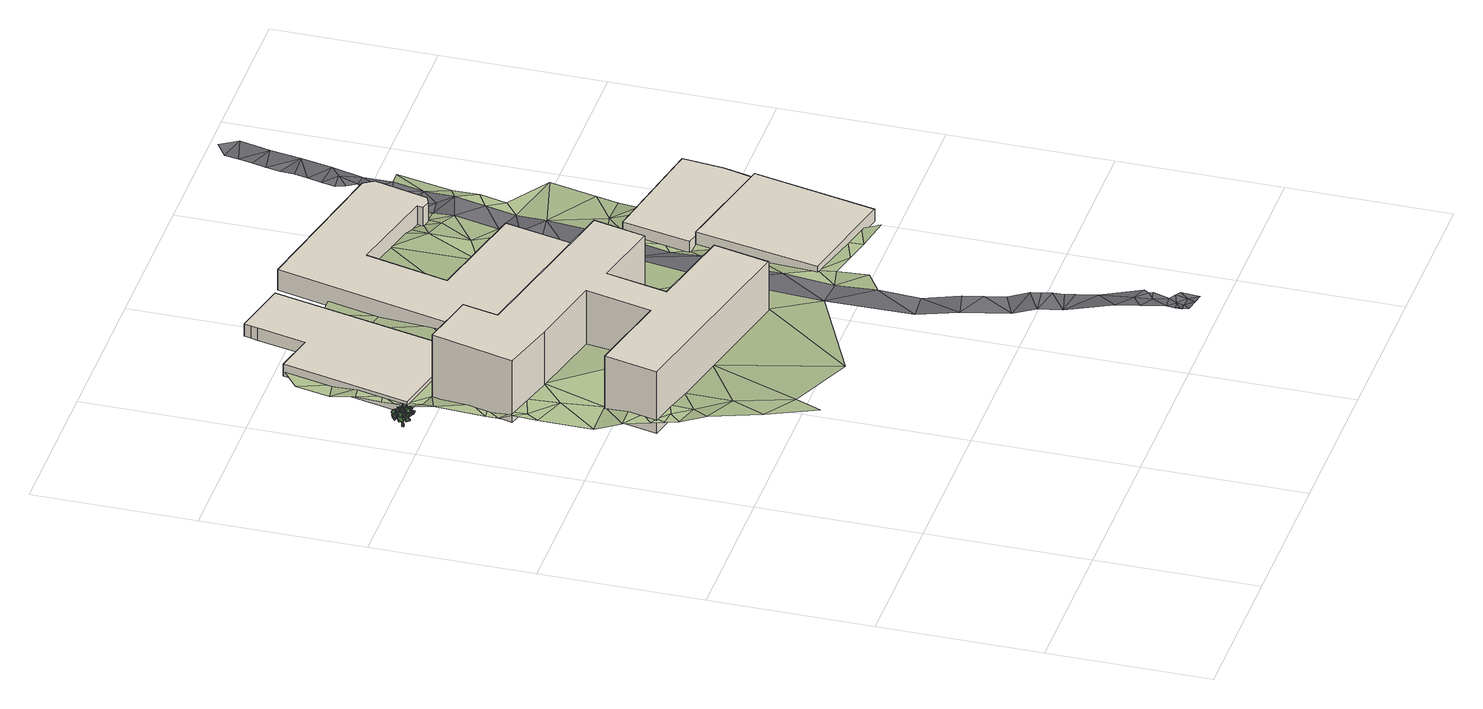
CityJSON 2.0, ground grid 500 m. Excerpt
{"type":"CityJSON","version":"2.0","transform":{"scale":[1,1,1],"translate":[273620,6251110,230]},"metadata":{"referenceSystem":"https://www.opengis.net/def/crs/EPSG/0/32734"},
"CityObjects":{
"tree1":{"type":"SolitaryVegetationObject","attributes":{"height":2.3,"width":0.2,"group":"standard","type":"broadleaf","footprint":[263563.95,6242766.49],"ground_height":16.67},"geometry":[{"type":"MultiSurface","lod":"2","boundaries":[[[0,1,2]],[[3,4,5]],[[0,6,7]],[[8,9,6]],[[9,10,11]],[[3,12,13]],[[2,8,0]],[[14,15,8]],[[15,16,10]],[[17,18,19]],[[2,20,14]],[[20,21,14]],[[22,16,21]],[[23,24,25]],[[7,20,1]],[[22,26,9]],[[9,23,22]],[[11,27,23]],[[28,29,30]],[[25,31,32]],[[33,34,35]],[[5,36,37]],[[38,39,40]],[[34,41,35]],[[28,38,34]],[[31,41,29]],[[39,42,43]],[[41,44,29]],[[29,39,30]],[[41,40,45]],[[40,42,45]],[[39,46,40]],[[47,48,49]],[[11,47,50]],[[11,12,3]],[[10,13,47]],[[51,52,53]],[[50,49,54]],[[12,54,51]],[[12,48,13]],[[55,56,57]],[[51,58,48]],[[48,55,49]],[[54,55,52]],[[52,56,53]],[[53,56,58]],[[59,60,61]],[[19,62,63]],[[64,62,59]],[[17,59,65]],[[10,17,32]],[[10,63,64]],[[16,19,63]],[[32,19,25]],[[61,66,67]],[[65,68,18]],[[18,60,62]],[[65,61,69]],[[67,70,71]],[[69,72,68]],[[60,72,66]],[[61,73,69]],[[70,74,71]],[[73,75,72]],[[72,70,66]],[[73,71,74]],[[76,77,78]],[[22,78,77]],[[9,76,6]],[[20,76,78]],[[79,80,81]],[[33,82,83]],[[33,28,34]],[[84,32,31]],[[33,36,85]],[[83,79,81]],[[27,37,79]],[[79,86,87]],[[81,88,36]],[[37,88,86]],[[88,89,86]],[[80,90,91]],[[87,89,90]],[[83,24,27]],[[83,82,24]],[[82,25,24]],[[5,84,85]],[[5,4,84]],[[4,32,84]],[[0,7,1]],[[0,8,6]],[[8,15,9]],[[9,15,10]],[[13,32,4]],[[4,3,13]],[[2,14,8]],[[14,21,15]],[[15,21,16]],[[17,65,18]],[[2,1,20]],[[20,22,21]],[[22,23,16]],[[25,16,23]],[[23,27,24]],[[7,6,20]],[[22,77,26]],[[9,11,23]],[[11,3,27]],[[28,31,29]],[[25,35,31]],[[35,25,82]],[[82,33,35]],[[37,3,5]],[[5,85,36]],[[38,30,39]],[[34,38,41]],[[28,30,38]],[[31,35,41]],[[39,44,42]],[[41,45,44]],[[29,44,39]],[[41,38,40]],[[46,43,42]],[[40,46,42]],[[39,43,46]],[[44,45,42]],[[47,13,48]],[[11,10,47]],[[11,50,12]],[[10,32,13]],[[51,54,52]],[[50,47,49]],[[12,50,54]],[[12,51,48]],[[55,58,56]],[[51,53,58]],[[48,58,55]],[[54,49,55]],[[52,55,57]],[[52,57,56]],[[59,62,60]],[[19,18,62]],[[64,63,62]],[[17,64,59]],[[10,64,17]],[[10,16,63]],[[16,25,19]],[[32,17,19]],[[61,60,66]],[[65,69,68]],[[18,68,60]],[[65,59,61]],[[67,66,70]],[[69,73,72]],[[60,68,72]],[[61,67,73]],[[70,75,74]],[[73,74,75]],[[72,75,70]],[[73,67,71]],[[76,26,77]],[[22,20,78]],[[9,26,76]],[[20,6,76]],[[79,87,80]],[[33,85,28]],[[28,85,31]],[[85,84,31]],[[33,81,36]],[[81,33,83]],[[83,27,79]],[[27,3,37]],[[88,80,91]],[[79,37,86]],[[81,80,88]],[[37,36,88]],[[90,89,91]],[[88,91,89]],[[80,87,90]],[[87,86,89]],[[92,93,94]],[[95,96,97]],[[98,99,100]],[[92,94,100]],[[101,102,103]],[[104,105,106]],[[107,108,109]],[[101,103,109]],[[110,111,112]],[[113,114,115]],[[116,117,118]],[[110,112,118]],[[119,120,121]],[[122,123,124]],[[125,126,127]],[[119,121,127]],[[128,129,130]],[[131,132,133]],[[134,135,136]],[[128,130,136]],[[137,138,139]],[[140,141,142]],[[143,144,145]],[[137,139,145]],[[146,147,148]],[[149,150,151]],[[152,153,154]],[[146,148,154]],[[155,156,157]],[[158,159,160]],[[161,162,163]],[[155,157,163]],[[164,165,166]],[[167,168,169]],[[170,171,172]],[[164,166,172]],[[173,174,175]],[[176,177,178]],[[179,180,181]],[[173,175,181]],[[182,183,184]],[[185,186,187]],[[188,189,190]],[[182,184,190]],[[191,192,193]],[[194,195,196]],[[197,198,199]],[[191,193,199]],[[200,201,202]],[[203,204,205]],[[206,207,208]],[[200,202,208]],[[209,210,211]],[[212,213,214]],[[215,216,217]],[[209,211,217]],[[218,219,220]],[[221,222,223]],[[224,225,226]],[[218,220,226]],[[227,228,229]],[[230,231,232]],[[233,234,235]],[[227,229,235]],[[236,237,238]],[[239,240,241]],[[242,243,244]],[[236,238,244]],[[245,246,247]],[[248,249,250]],[[251,252,253]],[[245,247,253]],[[254,255,256]],[[257,258,259]],[[260,261,262]],[[254,256,262]],[[263,264,265]],[[266,267,268]],[[269,270,271]],[[263,265,271]],[[272,273,274]],[[275,276,277]],[[278,279,280]],[[272,274,280]],[[281,282,283]],[[284,285,286]],[[287,288,289]],[[281,283,289]],[[290,291,292]],[[293,294,295]],[[296,297,298]],[[290,292,298]],[[299,300,301]],[[302,303,304]],[[305,306,307]],[[299,301,307]],[[308,309,310]],[[311,312,313]],[[314,315,316]],[[308,310,316]],[[317,318,319]],[[320,321,322]],[[323,324,325]],[[317,319,325]],[[326,327,328]],[[329,330,331]],[[332,333,334]],[[326,328,334]],[[335,336,337]],[[338,339,340]],[[341,342,343]],[[335,337,343]],[[344,345,346]],[[347,348,349]],[[350,351,352]],[[344,346,352]],[[353,354,355]],[[356,357,358]],[[359,360,361]],[[353,355,361]],[[362,363,364]],[[365,366,367]],[[368,369,370]],[[362,364,370]],[[371,372,373]],[[374,375,376]],[[377,378,379]],[[371,373,379]],[[380,381,382]],[[383,384,385]],[[386,387,388]],[[380,382,388]],[[389,390,391]],[[392,393,394]],[[395,396,397]],[[389,391,397]],[[398,399,400]],[[401,402,403]],[[404,405,406]],[[398,400,406]],[[407,408,409]],[[410,411,412]],[[413,414,415]],[[407,409,415]],[[415,412,413]],[[415,409,412]],[[409,410,412]],[[415,408,407]],[[415,414,408]],[[414,416,408]],[[412,414,413]],[[412,411,414]],[[411,416,414]],[[409,411,410]],[[409,408,411]],[[408,416,411]],[[406,403,404]],[[406,400,403]],[[400,401,403]],[[406,399,398]],[[406,405,399]],[[405,417,399]],[[403,405,404]],[[403,402,405]],[[402,417,405]],[[400,402,401]],[[400,399,402]],[[399,417,402]],[[397,394,395]],[[397,391,394]],[[391,392,394]],[[397,390,389]],[[397,396,390]],[[396,418,390]],[[394,396,395]],[[394,393,396]],[[393,418,396]],[[391,393,392]],[[391,390,393]],[[390,418,393]],[[388,385,386]],[[388,382,385]],[[382,383,385]],[[388,381,380]],[[388,387,381]],[[387,419,381]],[[385,387,386]],[[385,384,387]],[[384,419,387]],[[382,384,383]],[[382,381,384]],[[381,419,384]],[[379,376,377]],[[379,373,376]],[[373,374,376]],[[379,372,371]],[[379,378,372]],[[378,420,372]],[[376,378,377]],[[376,375,378]],[[375,420,378]],[[373,375,374]],[[373,372,375]],[[372,420,375]],[[370,367,368]],[[370,364,367]],[[364,365,367]],[[370,363,362]],[[370,369,363]],[[369,421,363]],[[367,369,368]],[[367,366,369]],[[366,421,369]],[[364,366,365]],[[364,363,366]],[[363,421,366]],[[361,358,359]],[[361,355,358]],[[355,356,358]],[[361,354,353]],[[361,360,354]],[[360,422,354]],[[358,360,359]],[[358,357,360]],[[357,422,360]],[[355,357,356]],[[355,354,357]],[[354,422,357]],[[352,349,350]],[[352,346,349]],[[346,347,349]],[[352,345,344]],[[352,351,345]],[[351,423,345]],[[349,351,350]],[[349,348,351]],[[348,423,351]],[[346,348,347]],[[346,345,348]],[[345,423,348]],[[343,340,341]],[[343,337,340]],[[337,338,340]],[[343,336,335]],[[343,342,336]],[[342,424,336]],[[340,342,341]],[[340,339,342]],[[339,424,342]],[[337,339,338]],[[337,336,339]],[[336,424,339]],[[334,331,332]],[[334,328,331]],[[328,329,331]],[[334,327,326]],[[334,333,327]],[[333,425,327]],[[331,333,332]],[[331,330,333]],[[330,425,333]],[[328,330,329]],[[328,327,330]],[[327,425,330]],[[325,322,323]],[[325,319,322]],[[319,320,322]],[[325,318,317]],[[325,324,318]],[[324,426,318]],[[322,324,323]],[[322,321,324]],[[321,426,324]],[[319,321,320]],[[319,318,321]],[[318,426,321]],[[316,313,314]],[[316,310,313]],[[310,311,313]],[[316,309,308]],[[316,315,309]],[[315,427,309]],[[313,315,314]],[[313,312,315]],[[312,427,315]],[[310,312,311]],[[310,309,312]],[[309,427,312]],[[307,304,305]],[[307,301,304]],[[301,302,304]],[[307,300,299]],[[307,306,300]],[[306,428,300]],[[304,306,305]],[[304,303,306]],[[303,428,306]],[[301,303,302]],[[301,300,303]],[[300,428,303]],[[298,295,296]],[[298,292,295]],[[292,293,295]],[[298,291,290]],[[298,297,291]],[[297,429,291]],[[295,297,296]],[[295,294,297]],[[294,429,297]],[[292,294,293]],[[292,291,294]],[[291,429,294]],[[289,286,287]],[[289,283,286]],[[283,284,286]],[[289,282,281]],[[289,288,282]],[[288,430,282]],[[286,288,287]],[[286,285,288]],[[285,430,288]],[[283,285,284]],[[283,282,285]],[[282,430,285]],[[280,277,278]],[[280,274,277]],[[274,275,277]],[[280,273,272]],[[280,279,273]],[[279,431,273]],[[277,279,278]],[[277,276,279]],[[276,431,279]],[[274,276,275]],[[274,273,276]],[[273,431,276]],[[271,268,269]],[[271,265,268]],[[265,266,268]],[[271,264,263]],[[271,270,264]],[[270,432,264]],[[268,270,269]],[[268,267,270]],[[267,432,270]],[[265,267,266]],[[265,264,267]],[[264,432,267]],[[262,259,260]],[[262,256,259]],[[256,257,259]],[[262,255,254]],[[262,261,255]],[[261,433,255]],[[259,261,260]],[[259,258,261]],[[258,433,261]],[[256,258,257]],[[256,255,258]],[[255,433,258]],[[253,250,251]],[[253,247,250]],[[247,248,250]],[[253,246,245]],[[253,252,246]],[[252,434,246]],[[250,252,251]],[[250,249,252]],[[249,434,252]],[[247,249,248]],[[247,246,249]],[[246,434,249]],[[244,241,242]],[[244,238,241]],[[238,239,241]],[[244,237,236]],[[244,243,237]],[[243,435,237]],[[241,243,242]],[[241,240,243]],[[240,435,243]],[[238,240,239]],[[238,237,240]],[[237,435,240]],[[235,232,233]],[[235,229,232]],[[229,230,232]],[[235,228,227]],[[235,234,228]],[[234,436,228]],[[232,234,233]],[[232,231,234]],[[231,436,234]],[[229,231,230]],[[229,228,231]],[[228,436,231]],[[226,223,224]],[[226,220,223]],[[220,221,223]],[[226,219,218]],[[226,225,219]],[[225,437,219]],[[223,225,224]],[[223,222,225]],[[222,437,225]],[[220,222,221]],[[220,219,222]],[[219,437,222]],[[217,214,215]],[[217,211,214]],[[211,212,214]],[[217,210,209]],[[217,216,210]],[[216,438,210]],[[214,216,215]],[[214,213,216]],[[213,438,216]],[[211,213,212]],[[211,210,213]],[[210,438,213]],[[208,205,206]],[[208,202,205]],[[202,203,205]],[[208,201,200]],[[208,207,201]],[[207,439,201]],[[205,207,206]],[[205,204,207]],[[204,439,207]],[[202,204,203]],[[202,201,204]],[[201,439,204]],[[199,196,197]],[[199,193,196]],[[193,194,196]],[[199,192,191]],[[199,198,192]],[[198,440,192]],[[196,198,197]],[[196,195,198]],[[195,440,198]],[[193,195,194]],[[193,192,195]],[[192,440,195]],[[190,187,188]],[[190,184,187]],[[184,185,187]],[[190,183,182]],[[190,189,183]],[[189,441,183]],[[187,189,188]],[[187,186,189]],[[186,441,189]],[[184,186,185]],[[184,183,186]],[[183,441,186]],[[181,178,179]],[[181,175,178]],[[175,176,178]],[[181,174,173]],[[181,180,174]],[[180,442,174]],[[178,180,179]],[[178,177,180]],[[177,442,180]],[[175,177,176]],[[175,174,177]],[[174,442,177]],[[172,169,170]],[[172,166,169]],[[166,167,169]],[[172,165,164]],[[172,171,165]],[[171,443,165]],[[169,171,170]],[[169,168,171]],[[168,443,171]],[[166,168,167]],[[166,165,168]],[[165,443,168]],[[163,160,161]],[[163,157,160]],[[157,158,160]],[[163,156,155]],[[163,162,156]],[[162,444,156]],[[160,162,161]],[[160,159,162]],[[159,444,162]],[[157,159,158]],[[157,156,159]],[[156,444,159]],[[154,151,152]],[[154,148,151]],[[148,149,151]],[[154,147,146]],[[154,153,147]],[[153,445,147]],[[151,153,152]],[[151,150,153]],[[150,445,153]],[[148,150,149]],[[148,147,150]],[[147,445,150]],[[145,142,143]],[[145,139,142]],[[139,140,142]],[[145,138,137]],[[145,144,138]],[[144,446,138]],[[142,144,143]],[[142,141,144]],[[141,446,144]],[[139,141,140]],[[139,138,141]],[[138,446,141]],[[136,133,134]],[[136,130,133]],[[130,131,133]],[[136,129,128]],[[136,135,129]],[[135,447,129]],[[133,135,134]],[[133,132,135]],[[132,447,135]],[[130,132,131]],[[130,129,132]],[[129,447,132]],[[127,124,125]],[[127,121,124]],[[121,122,124]],[[127,120,119]],[[127,126,120]],[[126,448,120]],[[124,126,125]],[[124,123,126]],[[123,448,126]],[[121,123,122]],[[121,120,123]],[[120,448,123]],[[118,115,116]],[[118,112,115]],[[112,113,115]],[[118,111,110]],[[118,117,111]],[[117,449,111]],[[115,117,116]],[[115,114,117]],[[114,449,117]],[[112,114,113]],[[112,111,114]],[[111,449,114]],[[109,106,107]],[[109,103,106]],[[103,104,106]],[[109,102,101]],[[109,108,102]],[[108,450,102]],[[106,108,107]],[[106,105,108]],[[105,450,108]],[[103,105,104]],[[103,102,105]],[[102,450,105]],[[100,97,98]],[[100,94,97]],[[94,95,97]],[[100,93,92]],[[100,99,93]],[[99,451,93]],[[97,99,98]],[[97,96,99]],[[96,451,99]],[[94,96,95]],[[94,93,96]],[[93,451,96]]]}]},
"building1":{"type":"Building","attributes":{"address":"Tolgate Industrial Centre","building":"industrial","building:levels":7,"building_height":20.9,"roof_height":37.02,"ground_height":16.12,"plus_code":"4FRW3CCV+666"},"geometry":[{"type":"Solid","lod":"1","boundaries":[[[[452,453,454,455]],[[453,456,457,454]],[[456,458,459,457]],[[458,460,461,459]],[[460,462,463,461]],[[462,464,465,463]],[[464,466,467,465]],[[466,468,469,467]],[[468,470,471,469]],[[470,472,473,471]],[[472,474,475,473]],[[474,476,477,475]],[[476,478,479,477]],[[478,480,481,479]],[[480,452,455,481]],[[455,454,457,459,461,463,465,467,469,471,473,475,477,479,481]],[[480,478,476,474,472,470,468,466,464,462,460,458,456,453,452]]]]}]},
"building2":{"type":"Building","attributes":{"building":"industrial","building:levels":1,"building_height":4.1,"roof_height":16.6,"ground_height":12.5,"plus_code":"4FRW3CCV+F26"},"geometry":[{"type":"Solid","lod":"1","boundaries":[[[[482,483,484,485]],[[483,486,487,484]],[[486,488,489,487]],[[488,490,491,489]],[[490,492,493,491]],[[492,494,495,493]],[[494,496,497,495]],[[496,482,485,497]],[[485,484,487,489,491,493,495,497]],[[496,494,492,490,488,486,483,482]]]]}]},
"building3":{"type":"Building","attributes":{"address":"Woodstock Cape Town","building":"commercial","building:levels":2,"building_height":6.9,"roof_height":18.39,"ground_height":11.49,"plus_code":"4FRW3CCV+C5R"},"geometry":[{"type":"Solid","lod":"1","boundaries":[[[[498,499,500,501]],[[499,502,503,500]],[[502,504,505,503]],[[504,506,507,505]],[[506,508,509,507]],[[508,510,511,509]],[[510,512,513,511]],[[512,514,515,513]],[[514,516,517,515]],[[516,518,519,517]],[[518,520,521,519]],[[520,498,501,521]],[[501,500,503,505,507,509,511,513,515,517,519,521]],[[520,518,516,514,512,510,508,506,504,502,499,498]]]]}]},
"building4":{"type":"Building","attributes":{"building":"industrial","building:levels":1,"building_height":4.1,"roof_height":22.3,"ground_height":18.2,"plus_code":"4FRW3CCV+39X"},"geometry":[{"type":"Solid","lod":"1","boundaries":[[[[522,523,524,525]],[[523,526,527,524]],[[526,528,529,527]],[[528,522,525,529]],[[525,524,527,529]],[[528,526,523,522]]]]}]},
"building5":{"type":"Building","attributes":{"building":"industrial","building:levels":1,"building_height":4.1,"roof_height":20.83,"ground_height":16.73,"plus_code":"4FRW3CCV+6C3"},"geometry":[{"type":"Solid","lod":"1","boundaries":[[[[530,531,532,533]],[[531,534,535,532]],[[534,536,537,535]],[[536,538,539,537]],[[538,540,541,539]],[[540,530,533,541]],[[533,532,535,537,539,541]],[[540,538,536,534,531,530]]]]}]},
"terrain1":{"type":"TINRelief","geometry":[{"type":"CompositeSurface","lod":"1","boundaries":[[[542,543,544]],[[543,545,546]],[[544,547,548]],[[543,542,545]],[[544,548,542]],[[549,547,550]],[[546,551,552]],[[545,553,546]],[[547,549,548]],[[550,554,555]],[[556,557,554]],[[558,542,548]],[[552,559,560]],[[551,546,553]],[[549,550,555]],[[561,562,560]],[[557,555,554]],[[548,549,558]],[[562,561,563]],[[551,559,552]],[[563,564,562]],[[559,561,560]],[[564,563,565]],[[565,566,564]],[[567,563,561]],[[568,558,549]],[[555,568,549]],[[567,561,559]],[[566,565,569]],[[570,566,569]],[[551,571,559]],[[555,557,572]],[[573,570,574]],[[559,571,567]],[[570,569,458]],[[575,573,574]],[[575,576,573]],[[570,458,574]],[[572,568,555]],[[458,575,574]],[[577,576,575]],[[576,577,578]],[[557,579,572]],[[580,578,577]],[[581,571,551]],[[577,582,580]],[[583,575,458]],[[582,584,580]],[[584,582,585]],[[584,585,586]],[[587,583,458]],[[585,588,586]],[[571,581,589]],[[579,590,572]],[[587,591,583]],[[592,593,587]],[[591,587,593]],[[594,593,592]],[[590,579,595]],[[591,593,596]],[[591,596,597]],[[598,599,600]],[[594,601,593]],[[598,600,602]],[[597,596,603]],[[603,604,597]],[[605,590,595]],[[590,605,602]],[[606,607,608]],[[609,601,594]],[[604,603,610]],[[605,598,602]],[[608,607,611]],[[612,613,608]],[[611,612,608]],[[614,598,605]],[[615,601,609]],[[612,611,616]],[[617,613,612]],[[609,598,614]],[[613,617,618]],[[615,609,619]],[[612,616,620]],[[619,609,614]],[[618,617,621]],[[622,618,621]],[[623,615,619]],[[620,616,624]],[[625,626,627]],[[621,628,622]],[[628,629,622]],[[630,619,614]],[[631,627,626]],[[630,623,619]],[[621,632,628]],[[633,629,628]],[[624,634,620]],[[633,635,629]],[[634,624,636]],[[623,630,637]],[[637,638,623]],[[639,635,633]],[[640,638,637]],[[631,641,627]],[[635,639,642]],[[643,631,644]],[[641,631,643]],[[640,645,638]],[[646,645,640]],[[645,646,644]],[[642,639,647]],[[627,641,648]],[[643,644,649]],[[644,646,649]],[[643,650,641]],[[642,647,651]],[[639,652,647]],[[648,641,653]],[[643,649,654]],[[643,654,650]],[[641,655,653]],[[655,641,650]],[[656,647,652]],[[655,657,653]],[[656,652,658]],[[659,655,650]],[[659,650,654]],[[656,660,647]],[[647,661,651]],[[656,658,662]],[[654,663,659]],[[659,663,664]],[[660,661,647]],[[665,651,666]],[[667,668,665]],[[664,663,669]],[[664,669,670]],[[669,671,670]],[[661,666,651]],[[671,672,670]],[[668,667,673]],[[666,667,665]],[[672,671,674]],[[674,675,672]],[[673,676,668]],[[675,674,677]],[[677,678,675]],[[677,679,678]],[[676,673,680]],[[676,680,681]],[[680,682,681]],[[681,682,683]]]}]},
"road1":{"type":"Road","attributes":{"highway":"residential","name":"Ravenscraig Road","surface":"asphalt","lanes":2,"width":8.5},"geometry":[{"type":"MultiSurface","lod":"1","boundaries":[[[684,685,686]],[[687,688,689]],[[688,687,690]],[[689,688,606]],[[608,613,595]],[[691,692,693]],[[595,613,605]],[[689,606,595]],[[694,695,691]],[[654,649,668]],[[696,697,698]],[[699,700,701]],[[702,696,703]],[[685,697,696]],[[702,704,696]],[[684,705,706]],[[707,705,684]],[[637,642,651]],[[708,709,710]],[[711,712,713]],[[692,714,693]],[[712,711,715]],[[710,716,714]],[[717,708,718]],[[719,720,721]],[[622,614,605]],[[722,691,693]],[[723,721,724]],[[687,725,726]],[[640,637,651]],[[727,669,663]],[[622,605,618]],[[728,711,713]],[[691,729,694]],[[727,671,669]],[[614,642,630]],[[728,730,708]],[[719,721,723]],[[635,614,629]],[[665,646,651]],[[731,714,732]],[[676,654,668]],[[681,733,674]],[[725,734,735]],[[733,683,691]],[[698,699,701]],[[736,703,700]],[[698,701,696]],[[704,702,737]],[[671,681,674]],[[703,701,700]],[[696,701,703]],[[736,738,703]],[[702,738,739]],[[705,707,740]],[[724,721,741]],[[733,695,677]],[[685,696,704]],[[734,742,743]],[[727,663,676]],[[686,707,684]],[[706,697,684]],[[738,702,703]],[[739,737,702]],[[705,724,741]],[[685,684,697]],[[695,733,691]],[[691,683,692]],[[722,729,691]],[[728,713,744]],[[743,742,720]],[[716,710,709]],[[630,642,637]],[[709,708,717]],[[718,708,730]],[[726,725,735]],[[742,734,725]],[[721,720,742]],[[714,716,732]],[[674,733,677]],[[681,683,733]],[[693,714,731]],[[692,710,714]],[[651,646,640]],[[654,676,663]],[[676,681,727]],[[671,727,681]],[[690,687,726]],[[730,728,744]],[[642,614,635]],[[724,705,740]],[[741,706,705]],[[614,622,629]],[[665,649,646]],[[668,649,665]],[[608,595,606]],[[605,613,618]]]}]}
},
"vertices":[
[44,2052,68],[37,2046,68],[37,2052,68],[42,2049,92],[42,2050,92],[42,2048,93],[43,2048,74],[44,2046,68],[42,2053,74],[42,2050,79],[41,2051,88],[43,2048,88],[49,2051,93],[48,2052,93],[38,2052,74],[42,2052,80],[39,2051,86],[40,2054,91],[39,2059,95],[39,2054,91],[39,2048,74],[39,2052,80],[39,2049,80],[40,2048,85],[39,2048,91],[39,2049,91],[41,2048,79],[40,2047,91],[38,2049,100],[31,2050,108],[31,2049,108],[37,2050,99],[41,2050,91],[39,2047,93],[36,2048,99],[36,2049,98],[45,2043,95],[46,2043,93],[31,2048,107],[21,2049,106],[20,2048,105],[31,2049,107],[15,2049,109],[15,2049,110],[20,2050,105],[20,2049,105],[15,2048,109],[49,2053,91],[52,2053,98],[53,2053,97],[49,2051,91],[52,2052,98],[52,2051,104],[51,2050,104],[53,2052,97],[52,2051,103],[56,2052,108],[57,2052,108],[51,2051,104],[41,2061,93],[38,2065,94],[40,2065,94],[38,2060,93],[39,2055,88],[41,2055,89],[40,2060,95],[38,2068,92],[40,2068,92],[38,2065,95],[39,2065,95],[38,2073,94],[39,2073,94],[39,2068,93],[40,2069,93],[39,2073,95],[38,2073,95],[41,2047,78],[40,2047,79],[40,2047,78],[44,2042,93],[47,2037,98],[43,2042,94],[39,2048,92],[40,2047,92],[41,2050,93],[41,2048,94],[49,2037,97],[48,2036,97],[48,2038,98],[50,2035,104],[49,2034,103],[49,2035,104],[65,2054,112],[61,2047,119],[66,2050,105],[61,2046,101],[58,2038,107],[55,2051,100],[52,2055,106],[48,2048,112],[58,2058,109],[22,2054,109],[23,2043,111],[17,2055,103],[9,2052,102],[10,2041,103],[6,2055,109],[9,2054,116],[10,2043,118],[16,2056,115],[30,2037,112],[34,2030,104],[25,2042,109],[18,2040,105],[21,2033,97],[15,2035,111],[19,2029,115],[22,2022,107],[25,2033,117],[52,2031,132],[53,2041,128],[44,2029,132],[39,2030,126],[39,2039,122],[43,2025,121],[50,2025,118],[51,2035,114],[54,2026,126],[37,2025,126],[37,2030,135],[29,2024,123],[23,2029,123],[22,2034,132],[27,2034,118],[34,2038,119],[34,2043,128],[39,2031,120],[52,2040,102],[46,2037,103],[54,2042,107],[56,2038,111],[49,2035,113],[59,2035,108],[58,2032,103],[51,2028,105],[56,2037,100],[59,2054,121],[65,2050,123],[59,2055,116],[60,2052,111],[66,2048,112],[55,2048,112],[55,2045,117],[61,2041,119],[55,2050,121],[24,2053,109],[16,2060,111],[29,2055,103],[32,2062,102],[25,2070,103],[37,2062,109],[34,2061,116],[26,2069,118],[30,2054,115],[31,2075,109],[37,2083,111],[34,2071,103],[42,2068,102],[48,2076,103],[42,2064,109],[40,2066,116],[47,2075,118],[33,2069,115],[53,2053,114],[43,2056,116],[57,2056,108],[57,2065,107],[48,2069,108],[62,2066,114],[59,2064,121],[50,2068,123],[58,2056,120],[43,2071,118],[50,2063,119],[38,2069,112],[34,2062,111],[41,2054,112],[30,2062,118],[32,2063,125],[39,2055,127],[37,2070,124],[28,2064,117],[36,2057,119],[24,2062,111],[20,2055,110],[27,2047,111],[15,2056,117],[18,2057,124],[25,2049,126],[23,2063,123],[52,2050,136],[43,2051,131],[55,2043,133],[57,2042,125],[48,2044,120],[61,2048,125],[59,2056,126],[51,2058,121],[57,2055,134],[36,2081,104],[28,2077,100],[40,2075,108],[42,2067,104],[33,2064,100],[46,2070,99],[44,2076,93],[36,2072,88],[42,2081,98],[35,2051,131],[40,2055,132],[34,2051,126],[38,2050,122],[43,2054,123],[39,2045,124],[41,2044,129],[46,2048,130],[37,2046,131],[41,2049,113],[46,2053,114],[40,2049,108],[44,2048,104],[49,2053,105],[45,2044,106],[47,2043,111],[52,2046,112],[43,2044,113],[31,2059,113],[36,2063,114],[30,2059,108],[34,2058,104],[39,2062,105],[35,2054,106],[37,2052,110],[42,2056,111],[33,2054,113],[30,2064,103],[36,2065,106],[28,2068,102],[30,2072,99],[36,2073,102],[31,2068,95],[34,2064,95],[40,2065,98],[31,2062,99],[33,2051,127],[40,2051,129],[31,2055,128],[33,2060,127],[40,2060,129],[34,2059,122],[36,2055,119],[43,2055,122],[34,2052,122],[33,2030,117],[40,2030,119],[31,2035,118],[33,2039,116],[40,2039,119],[34,2038,111],[36,2035,109],[43,2035,111],[34,2031,111],[33,2039,121],[40,2039,124],[31,2044,122],[33,2049,121],[40,2049,124],[34,2048,116],[36,2044,114],[43,2044,116],[34,2040,116],[27,2029,114],[27,2024,119],[30,2032,115],[35,2032,116],[36,2027,121],[36,2029,111],[34,2025,110],[34,2020,115],[29,2027,110],[50,2052,120],[51,2048,125],[54,2056,120],[59,2055,121],[60,2051,126],[60,2053,117],[57,2048,115],[58,2044,120],[53,2050,116],[28,2047,123],[29,2042,128],[32,2050,123],[37,2049,124],[38,2045,129],[38,2047,120],[36,2043,118],[36,2038,123],[31,2044,119],[33,2045,105],[33,2041,110],[36,2049,106],[41,2048,107],[42,2044,112],[42,2046,102],[40,2041,101],[40,2037,105],[35,2043,101],[42,2040,114],[42,2036,119],[45,2044,115],[50,2043,116],[51,2039,121],[51,2041,111],[49,2036,110],[49,2032,114],[44,2038,110],[29,2062,104],[30,2057,109],[33,2065,105],[38,2065,106],[38,2060,111],[39,2062,102],[36,2058,100],[37,2053,105],[32,2060,100],[52,2036,111],[58,2033,108],[48,2035,107],[47,2030,106],[53,2027,103],[46,2028,110],[49,2028,114],[55,2025,112],[50,2033,114],[50,2030,116],[52,2026,118],[53,2032,115],[56,2031,113],[58,2027,115],[54,2030,110],[51,2028,110],[53,2023,112],[49,2029,113],[50,2028,110],[52,2023,112],[53,2030,109],[56,2029,107],[58,2024,108],[54,2028,104],[51,2025,103],[53,2021,105],[49,2027,106],[45,2023,119],[47,2019,121],[48,2025,118],[51,2024,116],[53,2020,118],[49,2023,113],[46,2021,113],[48,2016,114],[44,2023,115],[37,2031,118],[32,2029,120],[37,2034,114],[34,2037,114],[28,2035,116],[35,2040,117],[36,2038,121],[31,2037,124],[39,2035,120],[28,2026,115],[24,2024,119],[26,2028,111],[23,2031,111],[19,2030,115],[26,2034,113],[28,2033,117],[23,2032,121],[30,2030,116],[64,2047,107],[69,2050,108],[61,2048,110],[59,2052,111],[64,2056,112],[58,2053,107],[61,2052,103],[65,2056,104],[62,2048,104],[60,2044,106],[63,2047,102],[59,2047,109],[58,2051,109],[61,2054,105],[54,2050,107],[53,2048,103],[57,2051,99],[56,2045,104],[22,2025,125],[22,2025,119],[25,2029,126],[25,2033,124],[25,2032,118],[21,2034,125],[18,2032,124],[17,2031,119],[19,2028,126],[21,2029,115],[62,2052,100],[68,2056,108],[20,2028,120],[28,2033,121],[50,2016,119],[55,2021,110],[55,2023,116],[59,2027,107],[35,2054,111],[48,2033,121],[39,2038,112],[35,2039,130],[57,2045,127],[33,2021,121],[44,2044,123],[44,2035,118],[44,2056,128],[41,2069,104],[42,2063,111],[52,2053,111],[46,2055,129],[27,2069,93],[42,2052,121],[33,2046,119],[47,2053,120],[41,2067,116],[47,2083,112],[18,2070,112],[68,2044,119],[45,2031,108],[31,2038,137],[48,2044,119],[27,2024,98],[15,2036,112],[54,2040,117],
[916,1732,62],[370,1862,62],[370,1862,271],[916,1732,271],[396,1972,62],[396,1972,271],[220,2014,62],[220,2014,271],[152,1758,62],[152,1758,271],[320,1711,62],[320,1711,271],[561,1655,62],[561,1655,271],[512,1450,62],[512,1450,271],[250,1512,62],[250,1512,271],[210,1347,62],[210,1347,271],[845,1197,62],[845,1197,271],[886,1369,62],[886,1369,271],[617,1433,62],[617,1433,271],[662,1623,62],[662,1623,271],[878,1572,62],[878,1572,271],
[416,2584,26],[382,2435,26],[382,2435,67],[416,2584,67],[257,2464,26],[257,2464,67],[165,2071,26],[165,2071,67],[469,2001,26],[469,2001,67],[605,2587,26],[605,2587,67],[427,2628,26],[427,2628,67],[421,2607,26],[421,2607,67],
[697,2605,16],[537,1956,16],[537,1956,85],[697,2605,85],[1055,1830,16],[1055,1830,85],[1105,2047,16],[1105,2047,85],[774,2126,16],[774,2126,85],[837,2382,16],[837,2382,85],[1122,2313,16],[1122,2313,85],[1117,2294,16],[1117,2294,85],[1145,2287,16],[1145,2287,85],[1171,2299,16],[1171,2299,85],[1213,2464,16],[1213,2464,85],[1193,2496,16],[1193,2496,85],
[1152,1499,83],[1074,1117,83],[1074,1117,124],[1152,1499,124],[1403,1041,83],[1403,1041,124],[1488,1421,83],[1488,1421,124],
[1488,1421,68],[1513,1517,68],[1513,1517,109],[1488,1421,109],[1528,1646,68],[1528,1646,109],[1167,1719,68],[1167,1719,109],[1121,1508,68],[1121,1508,109],[1152,1499,68],[1152,1499,109],
[210,1347,112],[185,1358,112],[198,1320,112],[221,1391,112],[157,1434,112],[212,1282,112],[244,1315,112],[285,1259,112],[239,1206,126],[250,1512,97],[130,1510,97],[231,1435,112],[293,1054,126],[345,1159,121],[347,903,134],[381,983,134],[288,1329,112],[237,1638,97],[132,1676,97],[156,1714,97],[136,1754,97],[152,1758,97],[138,1793,78],[173,1836,78],[139,1832,78],[229,1737,97],[366,1310,107],[186,1886,78],[147,1988,78],[320,1711,97],[528,1272,107],[150,2066,62],[173,2028,62],[165,2071,62],[152,2105,62],[183,2149,62],[154,2144,62],[591,899,129],[157,2222,62],[512,1450,107],[201,2227,62],[321,2035,62],[161,2300,47],[220,2308,47],[185,2406,47],[396,1972,73],[257,2464,47],[561,1655,94],[845,1197,110],[469,2001,73],[370,1862,73],[537,1956,73],[643,1797,68],[927,1056,110],[577,2119,56],[537,2294,42],[878,1572,82],[662,1623,88],[617,1433,102],[796,1893,68],[886,1369,97],[617,2281,36],[571,2440,42],[969,1383,97],[1004,919,124],[1071,963,124],[1012,1049,110],[916,1732,82],[657,2443,36],[1093,1066,104],[1074,1117,110],[1032,1207,110],[1034,1660,82],[925,1861,63],[1171,1048,104],[1113,1308,90],[1052,1365,97],[983,1784,63],[1247,1077,104],[1136,1421,90],[1075,1463,97],[1055,1830,63],[1249,1030,104],[837,2382,36],[774,2126,51],[966,2351,36],[1121,1508,76],[1098,1560,76],[1067,1799,63],[950,2085,49],[1152,1499,90],[1138,1587,76],[1325,1059,104],[1121,1658,76],[1349,1007,111],[1083,1868,56],[1071,1900,63],[1167,1719,76],[1100,1938,56],[1046,2258,49],[1144,1755,76],[1043,2132,49],[1105,2047,42],[1087,1969,56],[1116,2007,56],[1249,1783,56],[1044,2332,36],[1132,2076,42],[1119,2241,42],[1191,1950,56],[1269,1698,76],[1083,2323,27],[1165,2215,42],[1117,2294,27],[1298,1711,76],[1122,2313,27],[1320,1688,76],[1145,2287,27],[1347,1784,47],[1363,1853,47],[1329,1706,68],[1182,2284,27],[1171,2299,27],[1214,2047,42],[1396,2000,47],[1268,2090,42],[1237,2144,42],[1190,2319,27],[1181,2340,27],[1198,2354,27],[1192,2381,27],[1289,2177,42],[1206,2388,27],[1197,2403,27],[1260,2242,42],[1214,2423,27],[1203,2425,27],[1208,2444,27],[1310,2265,27],[1283,2339,27],[1353,2439,22],[1306,2437,27],
[1101,135,172],[1117,90,172],[1135,143,172],[935,657,138],[996,789,124],[911,782,124],[1018,676,138],[1274,2472,27],[1329,2534,11],[1284,2534,16],[1226,2473,27],[1222,2453,27],[1101,64,172],[1074,86,175],[1071,59,175],[1070,39,175],[1074,38,175],[1075,49,175],[1132,42,172],[1097,41,172],[1140,77,172],[1095,188,172],[1056,158,175],[1130,155,172],[1376,2729,11],[1275,2680,16],[1353,2631,11],[1422,2923,5],[1338,2944,5],[1327,2900,9],[1309,2598,16],[1389,2977,5],[1265,2637,16],[1286,2724,16],[1296,2768,9],[1087,392,151],[1079,423,155],[1004,371,155],[1255,2516,16],[1095,360,151],[1110,297,151],[970,514,138],[1033,613,138],[1235,2290,27],[1399,2826,5],[1231,2492,27],[1307,2812,9],[1265,2565,16],[1255,2593,16],[1260,2428,27],[1064,486,155],[1048,550,138],[1083,22,172],[1157,67,172],[1092,6,191],[1152,8,172],[1141,171,172],[1039,229,175],[987,443,155],[1071,455,155],[1317,2856,9]
]}
